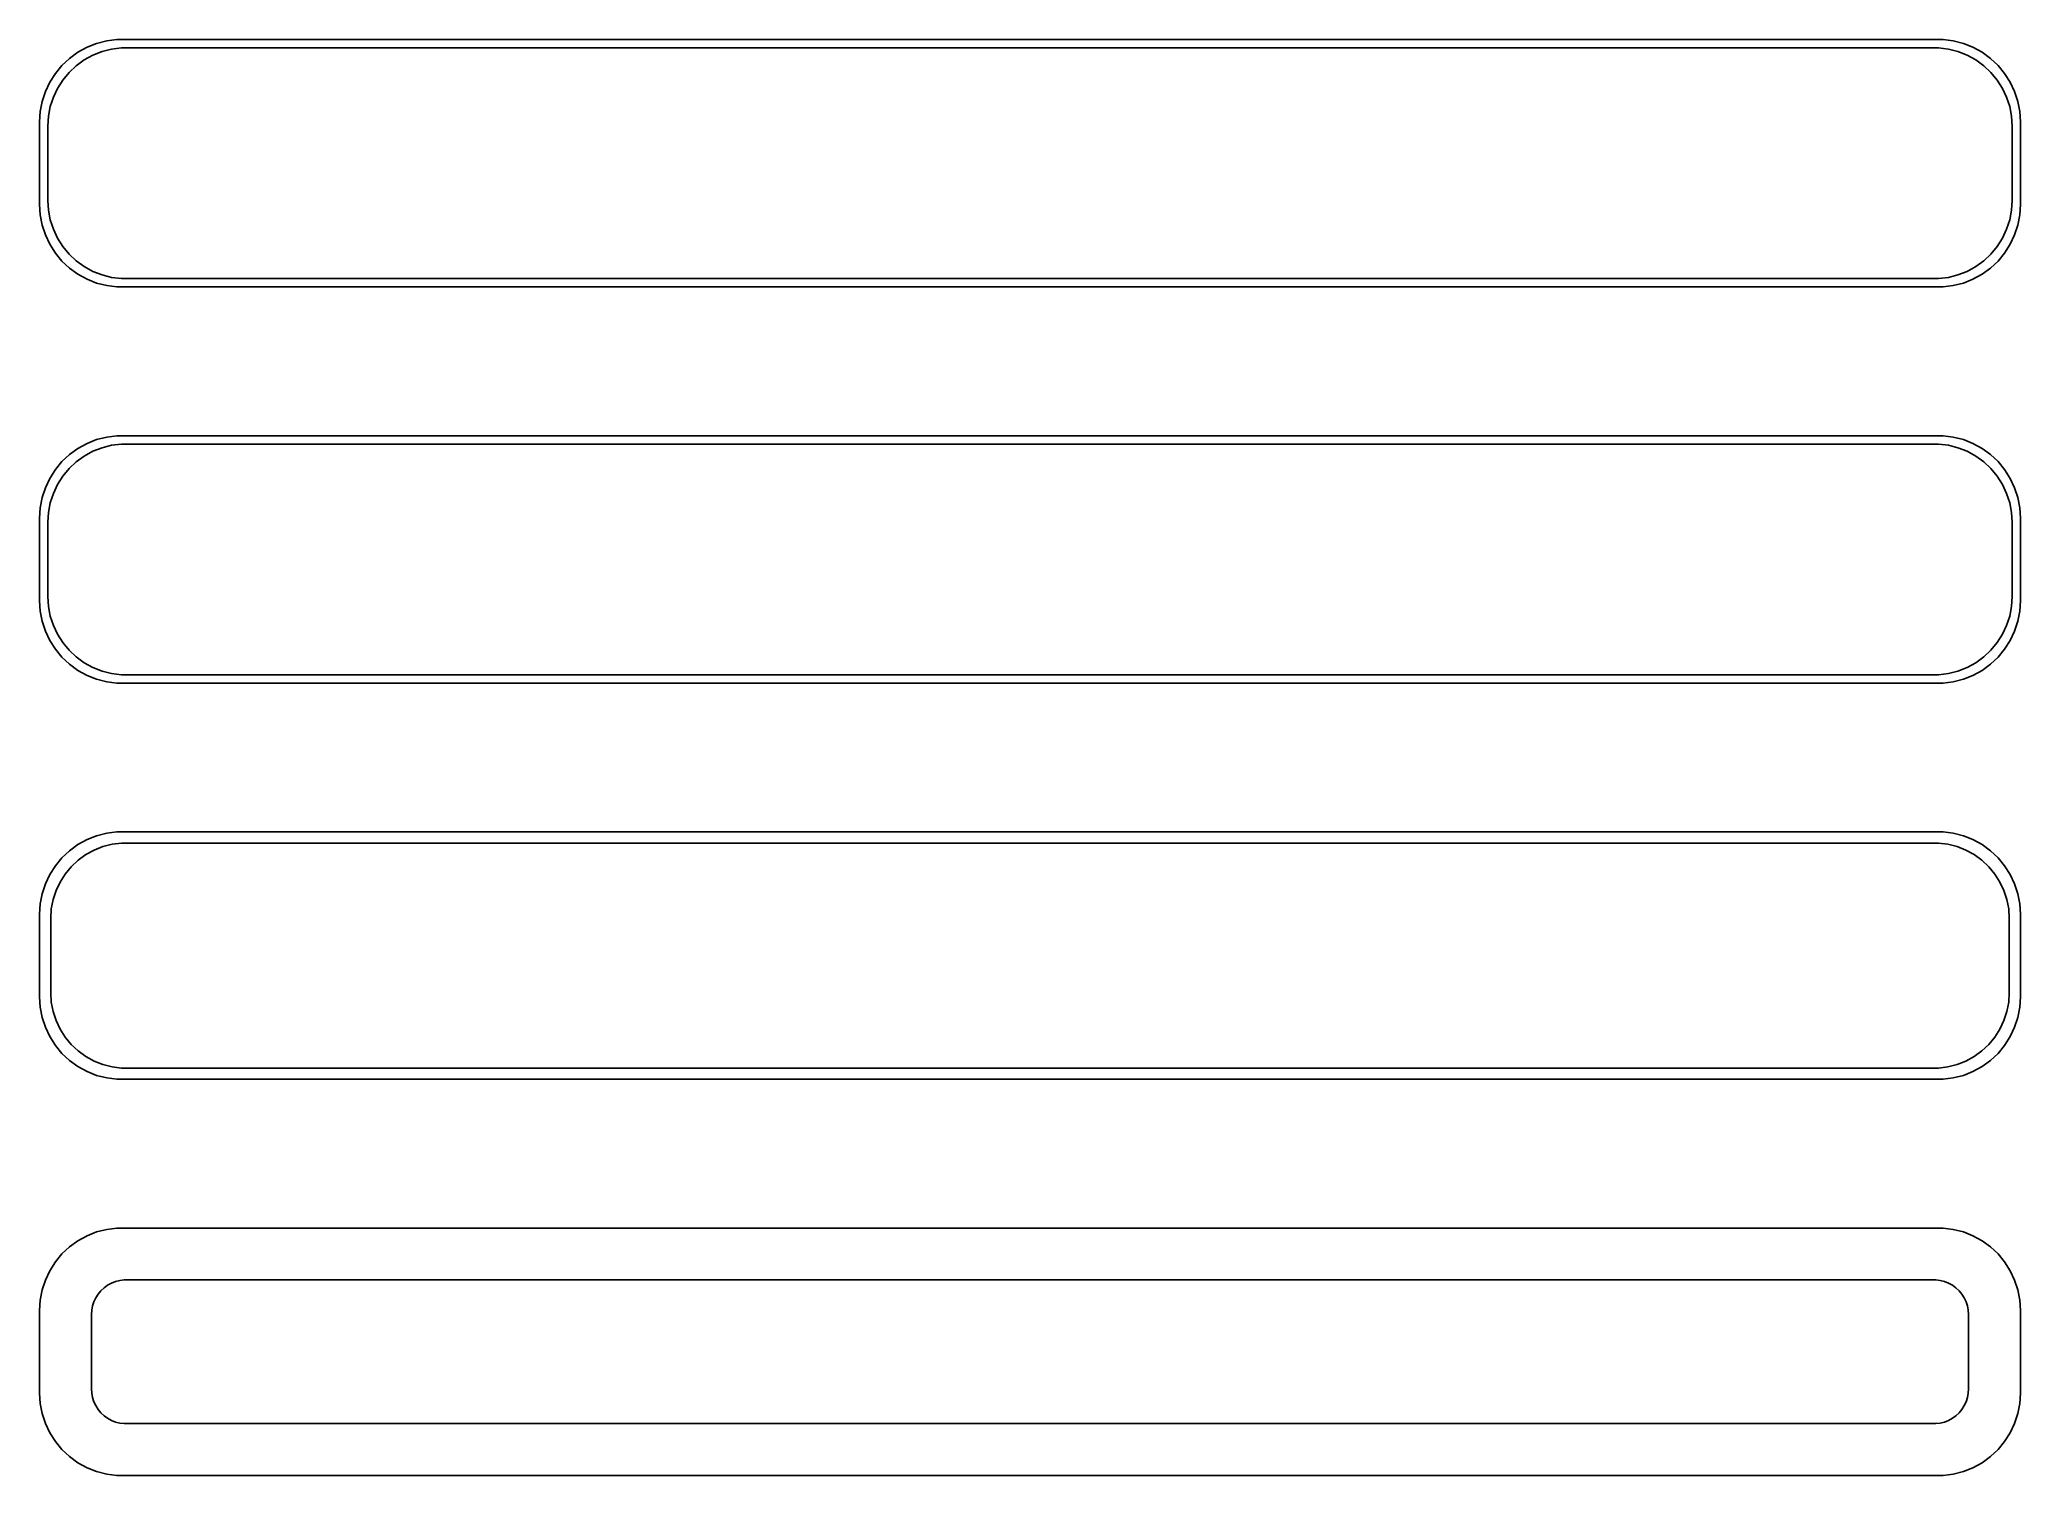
# Model space of a CAD drawing. Header units: metres. Extents: x -60 to 60, y 89 to 175.
import ezdxf

# ---------------------------------------------------------------- set-up
doc = ezdxf.new("R2010")
doc.units = ezdxf.units.M

msp = doc.modelspace()

# ---------------------------------------------------------------- linework, layer by layer
for p, q in [((-56.5451, 175.255), (-57.1289, 175.024)), ((-55.9369, 175.411), (-56.5451, 175.255)), ((-55.3139, 175.49), (-55.9369, 175.411)), ((55.3139, 175.49), (-55.3139, 175.49)), ((55.9369, 175.411), (55.3139, 175.49)), ((56.5451, 175.255), (55.9369, 175.411)), ((57.1289, 175.024), (56.5451, 175.255)), ((-58.1871, 174.353), (-58.6448, 173.923)), ((-57.6791, 174.722), (-58.1871, 174.353)), ((-57.7778, 173.91), (-57.2952, 174.261)), ((-57.1289, 175.024), (-57.6791, 174.722)), ((-57.2952, 174.261), (-56.7724, 174.548)), ((-56.7724, 174.548), (-56.2178, 174.768)), ((-56.2178, 174.768), (-55.6401, 174.916)), ((-55.6401, 174.916), (-55.0482, 174.991)), ((-55.0482, 174.991), (55.0482, 174.991)), ((55.0482, 174.991), (55.6401, 174.916)), ((55.6401, 174.916), (56.2178, 174.768)), ((56.2178, 174.768), (56.7724, 174.548)), ((56.7724, 174.548), (57.2952, 174.261)), ((57.6791, 174.722), (57.1289, 175.024)), ((57.2952, 174.261), (57.7778, 173.91)), ((58.1871, 174.353), (57.6791, 174.722)), ((58.6448, 173.923), (58.1871, 174.353)), ((-59.3815, 172.909), (-59.6489, 172.341)), ((-59.0451, 173.439), (-59.3815, 172.909)), ((-58.6448, 173.923), (-59.0451, 173.439)), ((-58.9124, 172.538), (-58.5928, 173.042)), ((-58.5928, 173.042), (-58.2126, 173.502)), ((-58.2126, 173.502), (-57.7778, 173.91)), ((57.7778, 173.91), (58.2126, 173.502)), ((58.2126, 173.502), (58.5928, 173.042)), ((58.5928, 173.042), (58.9124, 172.538)), ((59.0451, 173.439), (58.6448, 173.923)), ((59.3815, 172.909), (59.0451, 173.439)), ((59.6489, 172.341), (59.3815, 172.909)), ((-59.8429, 171.743), (-59.9606, 171.127)), ((-59.6489, 172.341), (-59.8429, 171.743)), ((-59.3508, 171.431), (-59.1664, 171.999)), ((-59.1664, 171.999), (-58.9124, 172.538)), ((58.9124, 172.538), (59.1664, 171.999)), ((59.1664, 171.999), (59.3508, 171.431)), ((59.8429, 171.743), (59.6489, 172.341)), ((59.9606, 171.127), (59.8429, 171.743)), ((-59.9606, 171.127), (-60, 170.5)), ((-60, 170.5), (-60, 165.5)), ((-59.5, 170.25), (-59.4625, 170.845)), ((-59.4625, 170.845), (-59.3508, 171.431)), ((59.3508, 171.431), (59.4625, 170.845)), ((59.4625, 170.845), (59.5, 170.25)), ((60, 170.5), (59.9606, 171.127)), ((60, 165.5), (60, 170.5)), ((-59.5, 165.75), (-59.5, 170.25)), ((59.5, 170.25), (59.5, 165.75)), ((-59.4625, 165.155), (-59.5, 165.75)), ((59.5, 165.75), (59.4625, 165.155)), ((-60, 165.5), (-59.9606, 164.873)), ((-59.9606, 164.873), (-59.8429, 164.257)), ((-59.3508, 164.569), (-59.4625, 165.155)), ((-59.1664, 164.001), (-59.3508, 164.569)), ((59.3508, 164.569), (59.1664, 164.001)), ((59.4625, 165.155), (59.3508, 164.569)), ((59.8429, 164.257), (59.9606, 164.873)), ((59.9606, 164.873), (60, 165.5)), ((-59.8429, 164.257), (-59.6489, 163.659)), ((-59.6489, 163.659), (-59.3815, 163.091)), ((-58.9124, 163.462), (-59.1664, 164.001)), ((-58.5928, 162.958), (-58.9124, 163.462)), ((58.9124, 163.462), (58.5928, 162.958)), ((59.1664, 164.001), (58.9124, 163.462)), ((59.3815, 163.091), (59.6489, 163.659)), ((59.6489, 163.659), (59.8429, 164.257)), ((-59.3815, 163.091), (-59.0451, 162.561)), ((-59.0451, 162.561), (-58.6448, 162.077)), ((-58.6448, 162.077), (-58.1871, 161.647)), ((-58.2126, 162.498), (-58.5928, 162.958)), ((-57.7778, 162.09), (-58.2126, 162.498)), ((-57.2952, 161.739), (-57.7778, 162.09)), ((57.7778, 162.09), (57.2952, 161.739)), ((58.2126, 162.498), (57.7778, 162.09)), ((58.1871, 161.647), (58.6448, 162.077)), ((58.5928, 162.958), (58.2126, 162.498)), ((58.6448, 162.077), (59.0451, 162.561)), ((59.0451, 162.561), (59.3815, 163.091)), ((-58.1871, 161.647), (-57.6791, 161.278)), ((-57.6791, 161.278), (-57.1289, 160.976)), ((-56.7724, 161.452), (-57.2952, 161.739)), ((-57.1289, 160.976), (-56.5451, 160.745)), ((-56.2178, 161.232), (-56.7724, 161.452)), ((-55.6401, 161.084), (-56.2178, 161.232)), ((-55.0482, 161.009), (-55.6401, 161.084)), ((55.0482, 161.009), (-55.0482, 161.009)), ((55.6401, 161.084), (55.0482, 161.009)), ((56.2178, 161.232), (55.6401, 161.084)), ((56.7724, 161.452), (56.2178, 161.232)), ((56.5451, 160.745), (57.1289, 160.976)), ((57.2952, 161.739), (56.7724, 161.452)), ((57.1289, 160.976), (57.6791, 161.278)), ((57.6791, 161.278), (58.1871, 161.647)), ((-56.5451, 160.745), (-55.9369, 160.589)), ((-55.9369, 160.589), (-55.3139, 160.51)), ((-55.3139, 160.51), (55.3139, 160.51)), ((55.3139, 160.51), (55.9369, 160.589)), ((55.9369, 160.589), (56.5451, 160.745)), ((-56.5451, 151.255), (-57.1289, 151.024)), ((-55.9369, 151.411), (-56.5451, 151.255)), ((-55.3139, 151.49), (-55.9369, 151.411)), ((55.3139, 151.49), (-55.3139, 151.49)), ((55.9369, 151.411), (55.3139, 151.49)), ((56.5451, 151.255), (55.9369, 151.411)), ((57.1289, 151.024), (56.5451, 151.255)), ((-58.1871, 150.353), (-58.6448, 149.923)), ((-57.6791, 150.722), (-58.1871, 150.353)), ((-57.7778, 149.91), (-57.2952, 150.261)), ((-57.1289, 151.024), (-57.6791, 150.722)), ((-57.2952, 150.261), (-56.7724, 150.548)), ((-56.7724, 150.548), (-56.2178, 150.768)), ((-56.2178, 150.768), (-55.6401, 150.916)), ((-55.6401, 150.916), (-55.0482, 150.991)), ((-55.0482, 150.991), (55.0482, 150.991)), ((55.0482, 150.991), (55.6401, 150.916)), ((55.6401, 150.916), (56.2178, 150.768)), ((56.2178, 150.768), (56.7724, 150.548)), ((56.7724, 150.548), (57.2952, 150.261)), ((57.6791, 150.722), (57.1289, 151.024)), ((57.2952, 150.261), (57.7778, 149.91)), ((58.1871, 150.353), (57.6791, 150.722)), ((58.6448, 149.923), (58.1871, 150.353)), ((-59.3815, 148.909), (-59.6489, 148.341)), ((-59.0451, 149.439), (-59.3815, 148.909)), ((-58.6448, 149.923), (-59.0451, 149.439)), ((-58.9124, 148.538), (-58.5928, 149.042)), ((-58.5928, 149.042), (-58.2126, 149.502)), ((-58.2126, 149.502), (-57.7778, 149.91)), ((57.7778, 149.91), (58.2126, 149.502)), ((58.2126, 149.502), (58.5928, 149.042)), ((58.5928, 149.042), (58.9124, 148.538)), ((59.0451, 149.439), (58.6448, 149.923)), ((59.3815, 148.909), (59.0451, 149.439)), ((59.6489, 148.341), (59.3815, 148.909)), ((-59.8429, 147.743), (-59.9606, 147.127)), ((-59.6489, 148.341), (-59.8429, 147.743)), ((-59.3508, 147.431), (-59.1664, 147.999)), ((-59.1664, 147.999), (-58.9124, 148.538)), ((58.9124, 148.538), (59.1664, 147.999)), ((59.1664, 147.999), (59.3508, 147.431)), ((59.8429, 147.743), (59.6489, 148.341)), ((59.9606, 147.127), (59.8429, 147.743)), ((-59.9606, 147.127), (-60, 146.5)), ((-60, 146.5), (-60, 141.5)), ((-59.5, 146.25), (-59.4625, 146.845)), ((-59.4625, 146.845), (-59.3508, 147.431)), ((59.3508, 147.431), (59.4625, 146.845)), ((59.4625, 146.845), (59.5, 146.25)), ((60, 146.5), (59.9606, 147.127)), ((60, 141.5), (60, 146.5)), ((-59.5, 141.75), (-59.5, 146.25)), ((59.5, 146.25), (59.5, 141.75)), ((-59.4625, 141.155), (-59.5, 141.75)), ((59.5, 141.75), (59.4625, 141.155)), ((-60, 141.5), (-59.9606, 140.873)), ((-59.9606, 140.873), (-59.8429, 140.257)), ((-59.3508, 140.569), (-59.4625, 141.155)), ((-59.1664, 140.001), (-59.3508, 140.569)), ((59.3508, 140.569), (59.1664, 140.001)), ((59.4625, 141.155), (59.3508, 140.569)), ((59.8429, 140.257), (59.9606, 140.873)), ((59.9606, 140.873), (60, 141.5)), ((-59.8429, 140.257), (-59.6489, 139.659)), ((-59.6489, 139.659), (-59.3815, 139.091)), ((-58.9124, 139.462), (-59.1664, 140.001)), ((-58.5928, 138.958), (-58.9124, 139.462)), ((58.9124, 139.462), (58.5928, 138.958)), ((59.1664, 140.001), (58.9124, 139.462)), ((59.3815, 139.091), (59.6489, 139.659)), ((59.6489, 139.659), (59.8429, 140.257)), ((-59.3815, 139.091), (-59.0451, 138.561)), ((-59.0451, 138.561), (-58.6448, 138.077)), ((-58.6448, 138.077), (-58.1871, 137.647)), ((-58.2126, 138.498), (-58.5928, 138.958)), ((-57.7778, 138.09), (-58.2126, 138.498)), ((-57.2952, 137.739), (-57.7778, 138.09)), ((57.7778, 138.09), (57.2952, 137.739)), ((58.2126, 138.498), (57.7778, 138.09)), ((58.1871, 137.647), (58.6448, 138.077)), ((58.5928, 138.958), (58.2126, 138.498)), ((58.6448, 138.077), (59.0451, 138.561)), ((59.0451, 138.561), (59.3815, 139.091)), ((-58.1871, 137.647), (-57.6791, 137.278)), ((-57.6791, 137.278), (-57.1289, 136.976)), ((-56.7724, 137.452), (-57.2952, 137.739)), ((-57.1289, 136.976), (-56.5451, 136.745)), ((-56.2178, 137.232), (-56.7724, 137.452)), ((-55.6401, 137.084), (-56.2178, 137.232)), ((-55.0482, 137.009), (-55.6401, 137.084)), ((55.0482, 137.009), (-55.0482, 137.009)), ((55.6401, 137.084), (55.0482, 137.009)), ((56.2178, 137.232), (55.6401, 137.084)), ((56.7724, 137.452), (56.2178, 137.232)), ((56.5451, 136.745), (57.1289, 136.976)), ((57.2952, 137.739), (56.7724, 137.452)), ((57.1289, 136.976), (57.6791, 137.278)), ((57.6791, 137.278), (58.1871, 137.647)), ((-56.5451, 136.745), (-55.9369, 136.589)), ((-55.9369, 136.589), (-55.3139, 136.51)), ((-55.3139, 136.51), (55.3139, 136.51)), ((55.3139, 136.51), (55.9369, 136.589)), ((55.9369, 136.589), (56.5451, 136.745)), ((-56.5451, 127.255), (-57.1289, 127.024)), ((-55.9369, 127.411), (-56.5451, 127.255)), ((-55.3139, 127.49), (-55.9369, 127.411)), ((55.3139, 127.49), (-55.3139, 127.49)), ((55.9369, 127.411), (55.3139, 127.49)), ((56.5451, 127.255), (55.9369, 127.411)), ((57.1289, 127.024), (56.5451, 127.255)), ((-58.1871, 126.353), (-58.6448, 125.923)), ((-57.6791, 126.722), (-58.1871, 126.353)), ((-57.1289, 127.024), (-57.6791, 126.722)), ((-57.6684, 125.778), (-57.2032, 126.116)), ((-57.2032, 126.116), (-56.6994, 126.393)), ((-56.6994, 126.393), (-56.1648, 126.604)), ((-56.1648, 126.604), (-55.6079, 126.747)), ((-55.6079, 126.747), (-55.0375, 126.819)), ((-55.0375, 126.819), (55.0375, 126.819)), ((55.0375, 126.819), (55.6079, 126.747)), ((55.6079, 126.747), (56.1648, 126.604)), ((56.1648, 126.604), (56.6994, 126.393)), ((56.6994, 126.393), (57.2032, 126.116)), ((57.6791, 126.722), (57.1289, 127.024)), ((57.2032, 126.116), (57.6684, 125.778)), ((58.1871, 126.353), (57.6791, 126.722)), ((58.6448, 125.923), (58.1871, 126.353)), ((-59.3815, 124.909), (-59.6489, 124.341)), ((-59.0451, 125.439), (-59.3815, 124.909)), ((-58.6448, 125.923), (-59.0451, 125.439)), ((-58.7621, 124.456), (-58.454, 124.941)), ((-58.454, 124.941), (-58.0875, 125.384)), ((-58.0875, 125.384), (-57.6684, 125.778)), ((57.6684, 125.778), (58.0875, 125.384)), ((58.0875, 125.384), (58.454, 124.941)), ((58.454, 124.941), (58.7621, 124.456)), ((59.0451, 125.439), (58.6448, 125.923)), ((59.3815, 124.909), (59.0451, 125.439)), ((59.6489, 124.341), (59.3815, 124.909)), ((-59.8429, 123.743), (-59.9606, 123.127)), ((-59.6489, 124.341), (-59.8429, 123.743)), ((-59.1846, 123.389), (-59.0069, 123.935)), ((-59.0069, 123.935), (-58.7621, 124.456)), ((58.7621, 124.456), (59.0069, 123.935)), ((59.0069, 123.935), (59.1846, 123.389)), ((59.8429, 123.743), (59.6489, 124.341)), ((59.9606, 123.127), (59.8429, 123.743)), ((-59.9606, 123.127), (-60, 122.5)), ((-60, 122.5), (-60, 117.5)), ((-59.3284, 122.25), (-59.2923, 122.824)), ((-59.2923, 122.824), (-59.1846, 123.389)), ((59.1846, 123.389), (59.2923, 122.824)), ((59.2923, 122.824), (59.3284, 122.25)), ((60, 122.5), (59.9606, 123.127)), ((60, 117.5), (60, 122.5)), ((-59.3284, 117.75), (-59.3284, 122.25)), ((59.3284, 122.25), (59.3284, 117.75)), ((-59.2923, 117.176), (-59.3284, 117.75)), ((59.3284, 117.75), (59.2923, 117.176)), ((-60, 117.5), (-59.9606, 116.873)), ((-59.9606, 116.873), (-59.8429, 116.257)), ((-59.1846, 116.611), (-59.2923, 117.176)), ((-59.0069, 116.065), (-59.1846, 116.611)), ((59.1846, 116.611), (59.0069, 116.065)), ((59.2923, 117.176), (59.1846, 116.611)), ((59.8429, 116.257), (59.9606, 116.873)), ((59.9606, 116.873), (60, 117.5)), ((-59.8429, 116.257), (-59.6489, 115.659)), ((-59.6489, 115.659), (-59.3815, 115.091)), ((-58.7621, 115.544), (-59.0069, 116.065)), ((-58.454, 115.059), (-58.7621, 115.544)), ((58.7621, 115.544), (58.454, 115.059)), ((59.0069, 116.065), (58.7621, 115.544)), ((59.3815, 115.091), (59.6489, 115.659)), ((59.6489, 115.659), (59.8429, 116.257)), ((-59.3815, 115.091), (-59.0451, 114.561)), ((-59.0451, 114.561), (-58.6448, 114.077)), ((-58.6448, 114.077), (-58.1871, 113.647)), ((-58.0875, 114.616), (-58.454, 115.059)), ((-57.6684, 114.222), (-58.0875, 114.616)), ((-57.2032, 113.884), (-57.6684, 114.222)), ((57.6684, 114.222), (57.2032, 113.884)), ((58.0875, 114.616), (57.6684, 114.222)), ((58.454, 115.059), (58.0875, 114.616)), ((58.1871, 113.647), (58.6448, 114.077)), ((58.6448, 114.077), (59.0451, 114.561)), ((59.0451, 114.561), (59.3815, 115.091)), ((-58.1871, 113.647), (-57.6791, 113.278)), ((-57.6791, 113.278), (-57.1289, 112.976)), ((-56.6994, 113.607), (-57.2032, 113.884)), ((-57.1289, 112.976), (-56.5451, 112.745)), ((-56.1648, 113.396), (-56.6994, 113.607)), ((-55.6079, 113.253), (-56.1648, 113.396)), ((-55.0375, 113.181), (-55.6079, 113.253)), ((55.0375, 113.181), (-55.0375, 113.181)), ((55.6079, 113.253), (55.0375, 113.181)), ((56.1648, 113.396), (55.6079, 113.253)), ((56.6994, 113.607), (56.1648, 113.396)), ((56.5451, 112.745), (57.1289, 112.976)), ((57.2032, 113.884), (56.6994, 113.607)), ((57.1289, 112.976), (57.6791, 113.278)), ((57.6791, 113.278), (58.1871, 113.647)), ((-56.5451, 112.745), (-55.9369, 112.589)), ((-55.9369, 112.589), (-55.3139, 112.51)), ((-55.3139, 112.51), (55.3139, 112.51)), ((55.3139, 112.51), (55.9369, 112.589)), ((55.9369, 112.589), (56.5451, 112.745)), ((-56.5451, 103.255), (-57.1289, 103.024)), ((-55.9369, 103.411), (-56.5451, 103.255)), ((-55.3139, 103.49), (-55.9369, 103.411)), ((55.3139, 103.49), (-55.3139, 103.49)), ((55.9369, 103.411), (55.3139, 103.49)), ((56.5451, 103.255), (55.9369, 103.411)), ((57.1289, 103.024), (56.5451, 103.255)), ((-58.1871, 102.353), (-58.6448, 101.923)), ((-57.6791, 102.722), (-58.1871, 102.353)), ((-57.1289, 103.024), (-57.6791, 102.722)), ((57.6791, 102.722), (57.1289, 103.024)), ((58.1871, 102.353), (57.6791, 102.722)), ((58.6448, 101.923), (58.1871, 102.353)), ((-59.3815, 100.909), (-59.6489, 100.341)), ((-59.0451, 101.439), (-59.3815, 100.909)), ((-58.6448, 101.923), (-59.0451, 101.439)), ((59.0451, 101.439), (58.6448, 101.923)), ((59.3815, 100.909), (59.0451, 101.439)), ((59.6489, 100.341), (59.3815, 100.909)), ((-59.8429, 99.7434), (-59.9606, 99.1267)), ((-59.6489, 100.341), (-59.8429, 99.7434)), ((-56.4567, 99.49), (-56.2879, 99.6941)), ((-56.2879, 99.6941), (-56.0947, 99.8755)), ((-56.0947, 99.8755), (-55.8804, 100.031)), ((-55.8804, 100.031), (-55.6482, 100.159)), ((-55.6482, 100.159), (-55.4019, 100.256)), ((-55.4019, 100.256), (-55.1453, 100.322)), ((-55.1453, 100.322), (-54.8825, 100.355)), ((-54.8825, 100.355), (54.8825, 100.355)), ((54.8825, 100.355), (55.1453, 100.322)), ((55.1453, 100.322), (55.4019, 100.256)), ((55.4019, 100.256), (55.6482, 100.159)), ((55.6482, 100.159), (55.8804, 100.031)), ((55.8804, 100.031), (56.0947, 99.8755)), ((56.0947, 99.8755), (56.2879, 99.6941)), ((56.2879, 99.6941), (56.4567, 99.49)), ((59.8429, 99.7434), (59.6489, 100.341)), ((59.9606, 99.1267), (59.8429, 99.7434)), ((-59.9606, 99.1267), (-60, 98.5)), ((-60, 98.5), (-60, 93.5)), ((-56.8596, 98.25), (-56.843, 98.5144)), ((-56.843, 98.5144), (-56.7934, 98.7746)), ((-56.7934, 98.7746), (-56.7115, 99.0266)), ((-56.7115, 99.0266), (-56.5987, 99.2663)), ((-56.5987, 99.2663), (-56.4567, 99.49)), ((56.4567, 99.49), (56.5987, 99.2663)), ((56.5987, 99.2663), (56.7115, 99.0266)), ((56.7115, 99.0266), (56.7934, 98.7746)), ((56.7934, 98.7746), (56.843, 98.5144)), ((56.843, 98.5144), (56.8596, 98.25)), ((60, 98.5), (59.9606, 99.1267)), ((60, 93.5), (60, 98.5)), ((-56.8596, 93.75), (-56.8596, 98.25)), ((56.8596, 98.25), (56.8596, 93.75)), ((-56.843, 93.4856), (-56.8596, 93.75)), ((56.8596, 93.75), (56.843, 93.4856)), ((-60, 93.5), (-59.9606, 92.8733)), ((-59.9606, 92.8733), (-59.8429, 92.2566)), ((-56.7934, 93.2254), (-56.843, 93.4856)), ((-56.7115, 92.9734), (-56.7934, 93.2254)), ((-56.5987, 92.7337), (-56.7115, 92.9734)), ((-56.4567, 92.51), (-56.5987, 92.7337)), ((-56.2879, 92.3059), (-56.4567, 92.51)), ((56.4567, 92.51), (56.2879, 92.3059)), ((56.5987, 92.7337), (56.4567, 92.51)), ((56.7115, 92.9734), (56.5987, 92.7337)), ((56.7934, 93.2254), (56.7115, 92.9734)), ((56.843, 93.4856), (56.7934, 93.2254)), ((59.8429, 92.2566), (59.9606, 92.8733)), ((59.9606, 92.8733), (60, 93.5)), ((-59.8429, 92.2566), (-59.6489, 91.6594)), ((-59.6489, 91.6594), (-59.3815, 91.0912)), ((-56.0947, 92.1245), (-56.2879, 92.3059)), ((-55.8804, 91.9688), (-56.0947, 92.1245)), ((-55.6482, 91.8412), (-55.8804, 91.9688)), ((-55.4019, 91.7436), (-55.6482, 91.8412)), ((-55.1453, 91.6777), (-55.4019, 91.7436)), ((-54.8825, 91.6445), (-55.1453, 91.6777)), ((54.8825, 91.6445), (-54.8825, 91.6445)), ((55.1453, 91.6777), (54.8825, 91.6445)), ((55.4019, 91.7436), (55.1453, 91.6777)), ((55.6482, 91.8412), (55.4019, 91.7436)), ((55.8804, 91.9688), (55.6482, 91.8412)), ((56.0947, 92.1245), (55.8804, 91.9688)), ((56.2879, 92.3059), (56.0947, 92.1245)), ((59.3815, 91.0912), (59.6489, 91.6594)), ((59.6489, 91.6594), (59.8429, 92.2566)), ((-59.3815, 91.0912), (-59.0451, 90.5611)), ((-59.0451, 90.5611), (-58.6448, 90.0773)), ((-58.6448, 90.0773), (-58.1871, 89.6474)), ((58.1871, 89.6474), (58.6448, 90.0773)), ((58.6448, 90.0773), (59.0451, 90.5611)), ((59.0451, 90.5611), (59.3815, 91.0912)), ((-58.1871, 89.6474), (-57.6791, 89.2784)), ((-57.6791, 89.2784), (-57.1289, 88.9759)), ((-57.1289, 88.9759), (-56.5451, 88.7447)), ((56.5451, 88.7447), (57.1289, 88.9759)), ((57.1289, 88.9759), (57.6791, 89.2784)), ((57.6791, 89.2784), (58.1871, 89.6474)), ((-56.5451, 88.7447), (-55.9369, 88.5886)), ((-55.9369, 88.5886), (-55.3139, 88.5099)), ((-55.3139, 88.5099), (55.3139, 88.5099)), ((55.3139, 88.5099), (55.9369, 88.5886)), ((55.9369, 88.5886), (56.5451, 88.7447))]:
    msp.add_line(p, q)

doc.saveas('drawing.dxf')
